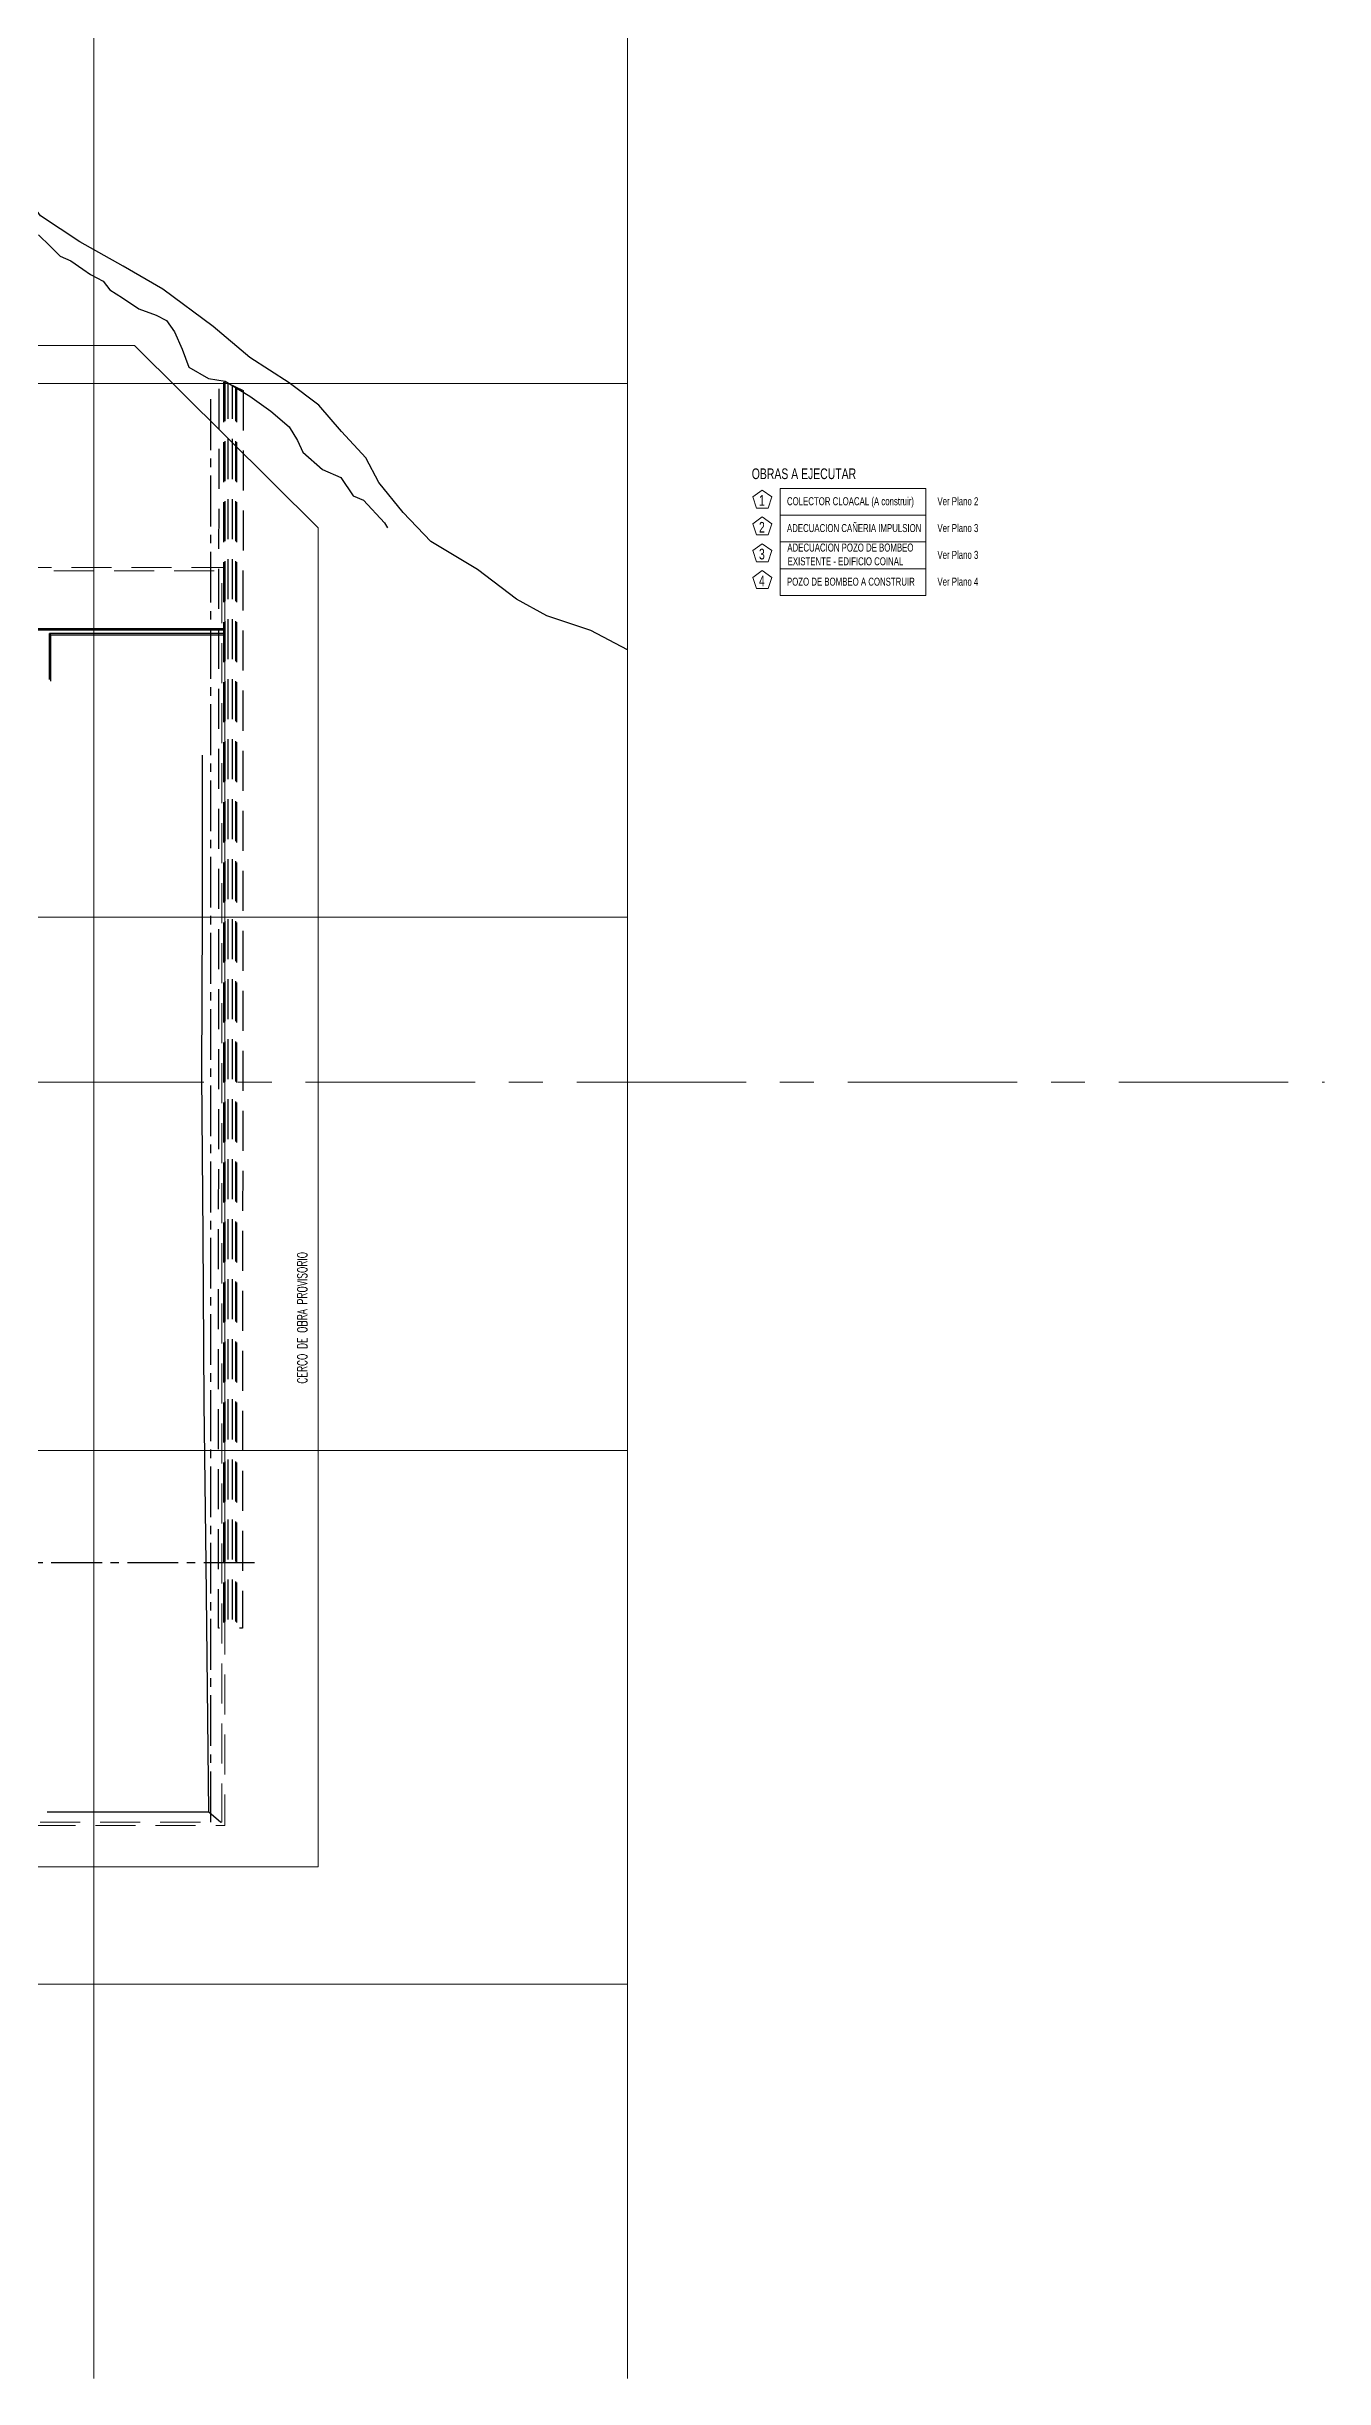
# Model space of a CAD drawing. Header units: millimetres. Extents: x 553474 to 556484, y 6145926 to 6146600.
# Drawn here: x 554291.1 to 554530.6, y 6145926.1 to 6146363.1 of the extents above; entities that cross this region are included whole.
import ezdxf

# ---------------------------------------------------------------- set-up
doc = ezdxf.new("R2010")
doc.units = ezdxf.units.MM
for name, pattern in [('CENTER', [50.8, 31.75, -6.35, 6.35, -6.35]), ('CENTER2', [28.575, 19.05, -3.175, 3.175, -3.175]), ('HIDDEN', [0.375, 0.25, -0.125])]:
    doc.linetypes.add(name, pattern=pattern)
for name, color, linetype in [('1', 1, 'Continuous'), ('5', 5, 'Continuous'), ('ALAMBRADO', 1, 'Continuous'), ('bb', 86, 'Continuous'), ('DESAGUES PRIMARIOS', 10, 'Continuous'), ('PNIV-cotas', 252, 'Continuous'), ('TEXT_100', 3, 'Continuous'), ('Z-ARROYO', 142, 'Continuous'), ('ZANJA', 2, 'Continuous')]:
    doc.layers.add(name, color=color, linetype=linetype)
doc.layers.add('8', color=8, linetype='Continuous', lineweight=0)
doc.layers.add('ARQ_TEXTOS', color=2, linetype='Continuous', lineweight=0)
doc.styles.add('ROMANS', font='romans.shx')
doc.styles.get("Standard").update_dxf_attribs({"font": 'arial.ttf'})
doc.styles.add('topografia rev A (17-04-08)$0$Standard', font='txt')
doc.linetypes.add('topografia rev A (17-04-08)$0$CERCO', pattern='A,0.5,-0.005,["X",topografia rev A (17-04-08)$0$Standard,S=0.5,R=0,X=-0.1,Y=-0.25],4', length=4.505)

msp = doc.modelspace()

# ---------------------------------------------------------------- linework, layer by layer
at = {"layer": '1', "linetype": 'HIDDEN', "ltscale": 30}
for p, q in [((554324.324, 6146067.745), (554324.324, 6146300.453)), ((554324.56, 6146067.945), (554324.56, 6146300.412)), ((554325.16, 6146068.345), (554325.16, 6146300.071)), ((554325.96, 6146068.345), (554325.96, 6146299.593)), ((554326.56, 6146067.945), (554326.56, 6146299.234)), ((554326.797, 6146067.745), (554326.797, 6146299.093))]:
    msp.add_line(p, q, dxfattribs=at)
at = {"layer": '1', "linetype": 'HIDDEN', "lineweight": 18, "ltscale": 30, "flags": 128}
for points in [[(554067.123, 6146270.866), (554072.982, 6146264.967), (554075.45, 6146263.743), (554076.674, 6146261.128), (554089.317, 6146248.516), (554089.483, 6146229.021), (554089.543, 6146199.018), (554089.643, 6146169.015), (554089.761, 6146139.012), (554089.819, 6146107.762), (554089.918, 6146077.765), (554090.073, 6146047.765), (554090.073, 6146030.198), (554111.932, 6146030.198), (554141.932, 6146030.301), (554201.927, 6146030.318), (554231.932, 6146030.318), (554261.927, 6146030.294), (554291.932, 6146030.331), (554323.935, 6146030.331), (554323.935, 6146264.908), (554274.698, 6146264.908), (554274.698, 6146308.932), (554261.927, 6146308.932), (554231.932, 6146308.897), (554201.927, 6146309.009), (554171.927, 6146309.089), (554159.429, 6146309.089), (554159.429, 6146264.382), (554094.014, 6146264.382)], [(554074.996, 6146263.298), (554076.12, 6146260.895), (554088.719, 6146248.267), (554088.883, 6146229.018), (554088.943, 6146199.016), (554089.043, 6146169.013), (554089.161, 6146139.01), (554089.219, 6146107.76), (554089.318, 6146077.762), (554089.473, 6146047.763), (554089.473, 6146029.598), (554111.933, 6146029.598), (554141.933, 6146029.701), (554201.927, 6146029.718), (554231.932, 6146029.718), (554261.927, 6146029.694), (554291.932, 6146029.731), (554324.535, 6146029.731), (554324.535, 6146265.508), (554275.298, 6146265.508), (554275.298, 6146309.532), (554261.927, 6146309.532), (554231.933, 6146309.497), (554201.929, 6146309.609), (554171.928, 6146309.689), (554158.829, 6146309.689), (554158.829, 6146264.982), (554093.983, 6146264.982)]]:
    msp.add_lwpolyline(points, dxfattribs=at)
at = {"layer": '1', "linetype": 'HIDDEN', "ltscale": 30, "flags": 128}
msp.add_lwpolyline([(554327.948, 6146298.675), (554327.829, 6146066.713), (554323.329, 6146066.713), (554323.448, 6146300.824)], close=True, dxfattribs=at)
at = {"layer": '5', "linetype": 'CENTER', "lineweight": 0, "flags": 128}
msp.add_lwpolyline([(553933.271, 6146169.015), (554530.593, 6146169.015)], dxfattribs=at)
at = {"layer": '8', "lineweight": 0}
for p, q in [((554300, 6146600), (554300, 6145926.088)), ((554400, 6146600), (554400, 6145926.088)), ((553495.062, 6146300), (554400, 6146300)), ((553495.062, 6146200), (554400, 6146200)), ((553495.062, 6146100), (554400, 6146100)), ((553495.062, 6146000), (554400, 6146000))]:
    msp.add_line(p, q, dxfattribs=at)
at = {"layer": 'ALAMBRADO', "linetype": 'topografia rev A (17-04-08)$0$CERCO', "lineweight": 20, "ltscale": 3, "flags": 128}
msp.add_lwpolyline([(553831.756, 6146284.733), (553893.37, 6146322.064), (554038.094, 6146082.898), (554000.109, 6146059.861), (554000.109, 6146021.982), (554342.017, 6146021.982), (554342.017, 6146272.927), (554307.611, 6146307.108), (554088.39, 6146307.108), (554088.39, 6146291.358), (554072.601, 6146291.358)], dxfattribs=at)
at = {"layer": 'bb'}
msp.add_line((554321.534, 6146032.256), (554323.777, 6146030.331), dxfattribs=at)
at = {"layer": 'bb', "flags": 128}
msp.add_lwpolyline([(554291.227, 6146032.256), (554321.534, 6146032.256), (554321.012, 6146078.736), (554320.641, 6146108.922), (554320.484, 6146140.252), (554320.214, 6146170.393), (554320.344, 6146200.329), (554320.324, 6146230.342)], dxfattribs=at)
at = {"layer": 'DESAGUES PRIMARIOS', "color": 254, "lineweight": 5}
for points in [[(554455.909, 6146280.344), (554455.909, 6146260.243), (554428.603, 6146260.243), (554428.603, 6146280.344)], [(554428.603, 6146280.344), (554455.909, 6146280.344)], [(554455.909, 6146275.318), (554428.603, 6146275.318)], [(554455.909, 6146270.293), (554428.603, 6146270.293)], [(554455.909, 6146265.268), (554428.603, 6146265.268)]]:
    msp.add_lwpolyline(points, dxfattribs=at)
at = {"layer": 'PNIV-cotas', "linetype": 'CENTER2', "ltscale": 0.5}
for p, q in [((554321.918, 6146030.331), (554321.918, 6146297.624)), ((554330.09, 6146078.928), (554079.849, 6146078.928))]:
    msp.add_line(p, q, dxfattribs=at)
at = {"layer": 'TEXT_100', "color": 2, "lineweight": 5}
for points in [[(554425.244, 6146280.027), (554423.462, 6146278.732), (554424.143, 6146276.636), (554426.346, 6146276.636), (554427.027, 6146278.732)], [(554425.244, 6146275.002), (554423.462, 6146273.706), (554424.143, 6146271.611), (554426.346, 6146271.611), (554427.027, 6146273.706)], [(554425.244, 6146269.976), (554423.462, 6146268.681), (554424.143, 6146266.586), (554426.346, 6146266.586), (554427.027, 6146268.681)], [(554425.244, 6146264.951), (554423.462, 6146263.656), (554424.143, 6146261.561), (554426.346, 6146261.561), (554427.027, 6146263.656)]]:
    msp.add_lwpolyline(points, close=True, dxfattribs=at)
at = {"layer": 'Z-ARROYO', "flags": 128}
for points in [[(554400, 6146250.071), (554393.091, 6146253.671), (554384.889, 6146256.443), (554379.219, 6146259.576), (554371.861, 6146265.119), (554363.141, 6146270.374), (554357.954, 6146275.796), (554353.37, 6146281.46), (554350.958, 6146286.038), (554346.374, 6146290.979), (554342.152, 6146295.919), (554336.603, 6146300.137), (554329.222, 6146304.88), (554322.346, 6146310.664), (554312.937, 6146317.652), (554305.458, 6146321.99), (554297.377, 6146326.569), (554289.986, 6146331.445), (554287.453, 6146334.94), (554286.367, 6146339.88), (554284.678, 6146344.7), (554269.826, 6146363.676)], [(554289.611, 6146327.893), (554291.805, 6146325.763), (554293.686, 6146323.842), (554295.65, 6146322.986), (554297.91, 6146321.446), (554299.36, 6146320.458), (554301.711, 6146319.179), (554302.95, 6146317.564), (554305.344, 6146316.053), (554308.389, 6146313.996), (554311.686, 6146312.8), (554313.586, 6146311.781), (554315.119, 6146309.661), (554316.505, 6146306.43), (554317.752, 6146303.056), (554321.479, 6146300.942), (554324.602, 6146300.405), (554329.203, 6146297.654), (554333.171, 6146294.824), (554336.596, 6146291.871), (554338.174, 6146289.287), (554339.148, 6146287.106), (554342.812, 6146283.863), (554346.237, 6146282.387), (554348.554, 6146278.93), (554350.502, 6146278.159), (554354.447, 6146273.908), (554355.034, 6146272.95)]]:
    msp.add_lwpolyline(points, dxfattribs=at)
at = {"layer": 'ZANJA'}
for p, q in [((554324.48, 6146254.033), (554249.011, 6146254.033)), ((554324.48, 6146253.733), (554249.011, 6146253.733)), ((554291.637, 6146244.533), (554291.637, 6146253.133)), ((554324.48, 6146253.133), (554291.637, 6146253.133)), ((554291.637, 6146253.122), (554291.923, 6146252.833)), ((554324.48, 6146252.833), (554291.923, 6146252.833)), ((554291.937, 6146244.233), (554291.937, 6146252.833))]:
    msp.add_line(p, q, dxfattribs=at)

# ---------------------------------------------------------------- texts
at = {"layer": 'ARQ_TEXTOS', "color": 3, "width": 0.7}
for s, p in [('OBRAS A EJECUTAR', (554423.284, 6146282.081)), ('1', (554424.637, 6146277.073)), ('2', (554424.637, 6146272.048)), ('3', (554424.637, 6146267.022)), ('4', (554424.637, 6146261.997))]:
    msp.add_text(s, height=2, dxfattribs=at).set_placement(p)
at = {"layer": 'ARQ_TEXTOS', "width": 0.7}
for s, p in [('COLECTOR CLOACAL (A construir)', (554429.88, 6146277.178)), ('Ver Plano 2', (554458.08, 6146277.178)), ('ADECUACION CAÑERIA IMPULSION ', (554429.88, 6146272.153)), ('Ver Plano 3', (554458.08, 6146272.153)), ('ADECUACION POZO DE BOMBEO', (554429.945, 6146268.496)), ('EXISTENTE - EDIFICIO COINAL', (554430.006, 6146265.923)), ('Ver Plano 3', (554458.08, 6146267.128)), ('POZO DE BOMBEO A CONSTRUIR', (554429.88, 6146262.103)), ('Ver Plano 4', (554458.08, 6146262.103))]:
    msp.add_text(s, height=1.5, dxfattribs=at).set_placement(p)
at = {"layer": 'ARQ_TEXTOS', "style": 'ROMANS', "width": 0.7}
msp.add_text('CERCO DE OBRA PROVISORIO', height=1.8, rotation=90, dxfattribs=at).set_placement((554339.927, 6146112.549, 9.796))

doc.saveas('drawing.dxf')
